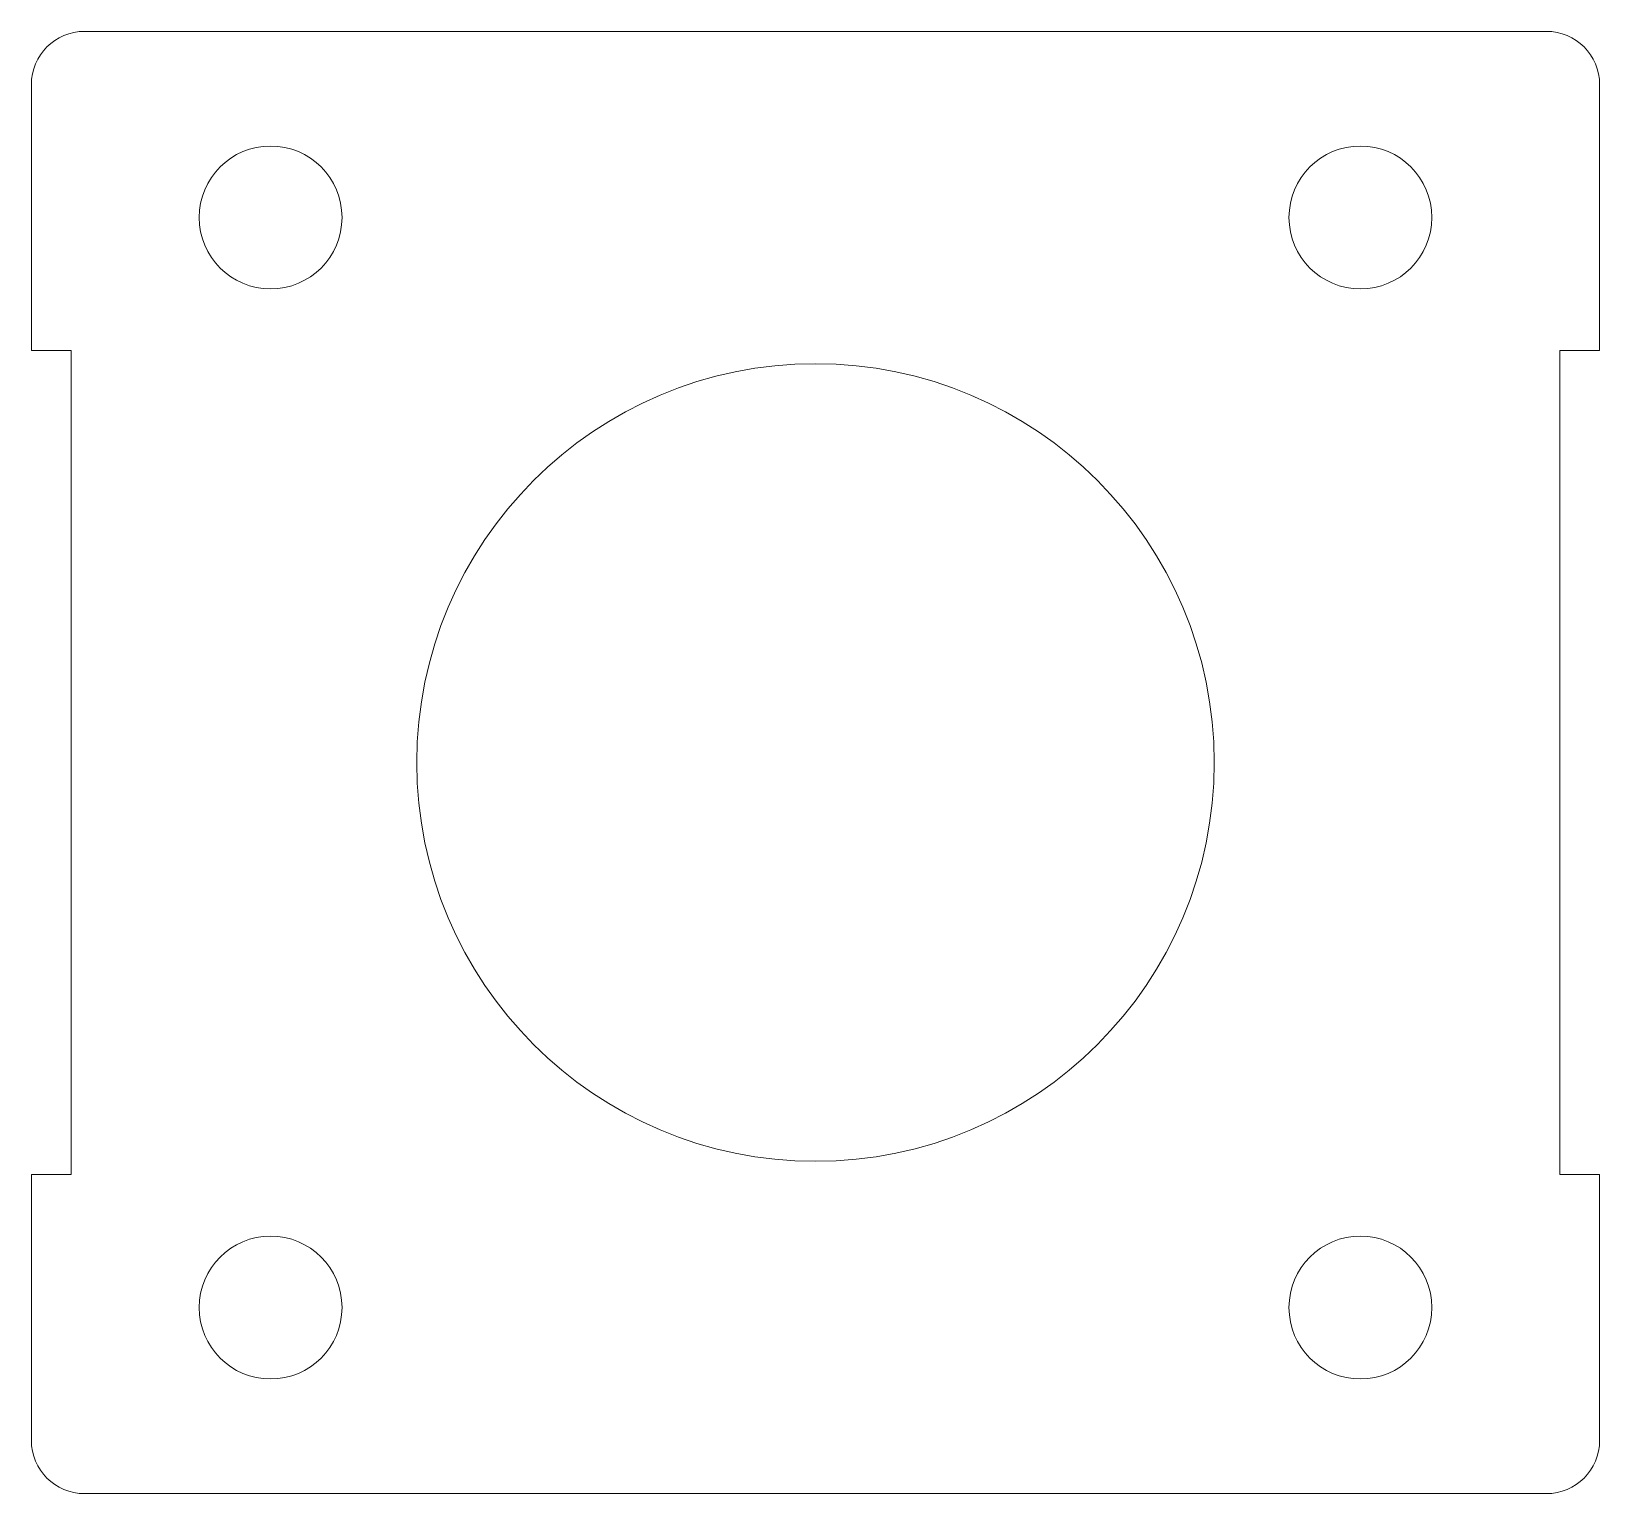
# Model space of a CAD drawing. Header units: inches. Extents: x 1.34 to 8.71, y 9.96 to 16.83.
import ezdxf

# ---------------------------------------------------------------- set-up
doc = ezdxf.new("R2010")
doc.units = ezdxf.units.IN
doc.header["$MEASUREMENT"] = 0

msp = doc.modelspace()

# ---------------------------------------------------------------- linework, layer by layer
at = {"color": 7, "linetype": 'Continuous', "lineweight": 15}
for p, q in [((8.4603, 16.8318), (1.5853, 16.8318)), ((1.3353, 16.5818), (1.3353, 15.3318)), ((8.7103, 15.3318), (8.7103, 16.5818)), ((1.5228, 15.3318), (1.3353, 15.3318)), ((1.5228, 11.4568), (1.5228, 15.3318)), ((8.7103, 15.3318), (8.5228, 15.3318)), ((8.5228, 15.3318), (8.5228, 11.4568)), ((1.3353, 11.4568), (1.5228, 11.4568)), ((1.3353, 11.4568), (1.3353, 10.2068)), ((8.5228, 11.4568), (8.7103, 11.4568)), ((8.7103, 10.2068), (8.7103, 11.4568)), ((1.5853, 9.9568), (8.4603, 9.9568))]:
    msp.add_line(p, q, dxfattribs=at)
for centre, radius in [((2.4603, 15.9568), 0.3359), ((7.5853, 15.9568), 0.3359), ((5.0228, 13.3943), 1.875), ((2.4603, 10.8318), 0.3359), ((7.5853, 10.8318), 0.3359)]:
    msp.add_circle(centre, radius, dxfattribs=at)
for centre, start, end in [((1.5853, 16.5818), 90, 180), ((8.4603, 16.5818), 0, 90), ((1.5853, 10.2068), 180, 270), ((8.4603, 10.2068), 270, 0)]:
    msp.add_arc(centre, 0.25, start, end, dxfattribs=at)

doc.saveas('drawing.dxf')
